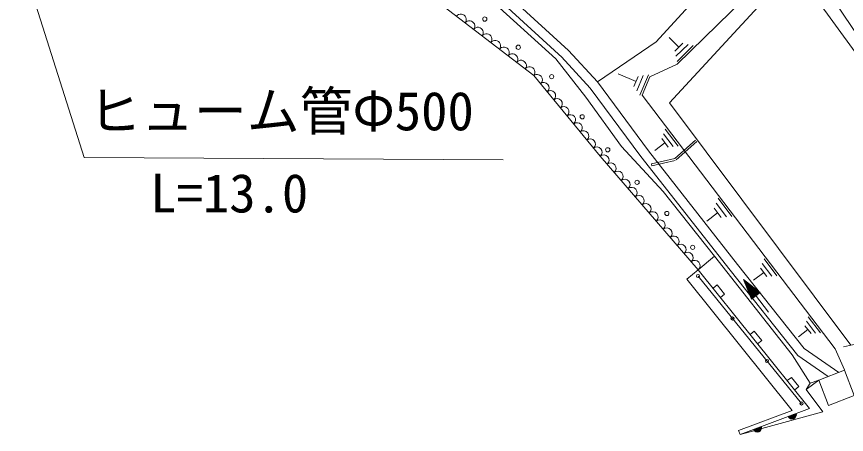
# Model space of a CAD drawing. Units: millimetres, scale not verified. Extents: x 40000 to 680000, y 20000 to 380000.
# Drawn here: x 457659 to 496938, y 235912 to 255700 of the extents above; entities that cross this region are included whole.
import ezdxf
from ezdxf.enums import TextEntityAlignment as Align

# ---------------------------------------------------------------- set-up
doc = ezdxf.new("R2010")
doc.units = ezdxf.units.MM
doc.header["$LTSCALE"] = 1000
doc.layers.add('M-WORK', color=1, linetype='Continuous', lineweight=13)
doc.styles.add('ＭＳ ゴシック', font='')
doc.styles.get('ＭＳ ゴシック').set_extended_font_data('MS Gothic')

msp = doc.modelspace()

# ---------------------------------------------------------------- linework, layer by layer
at = {"layer": 'M-WORK'}
for p, q in [((492545, 259561), (487928, 254502)), ((488935, 253445), (494514, 258959)), ((494750, 258897), (497685, 254469)), ((478459, 257994), (483182, 253692)), ((488560, 251623), (494461, 258013)), ((494461, 258013), (497352, 254010)), ((482143, 252906), (476036, 257595)), ((480845, 256781), (483786, 254096)), ((480543, 256449), (483482, 253764)), ((488551, 254714), (489005, 254258)), ((487928, 254502), (485154, 252604)), ((489195, 254442), (488814, 254068)), ((489440, 254386), (488868, 253823)), ((489690, 254325), (488928, 253573)), ((483454, 253792), (484807, 252317)), ((483786, 254096), (485154, 252604)), ((483182, 253692), (484599, 251884)), ((487635, 252843), (488935, 253445)), ((486131, 252991), (486979, 252630)), ((485285, 249091), (482143, 252906)), ((485154, 252604), (487567, 249342)), ((487080, 252869), (486878, 252390)), ((487325, 252908), (487018, 252190)), ((487570, 252948), (487162, 251984)), ((487266, 251978), (487635, 252843)), ((484807, 252317), (487209, 249069)), ((484599, 251884), (486293, 249554)), ((487266, 251978), (496410, 239968)), ((497148, 240139), (488560, 251623)), ((488367, 250370), (488979, 249563)), ((488195, 249925), (488504, 249519)), ((488281, 250150), (488739, 249544)), ((489793, 249854), (488812, 248985)), ((486293, 249554), (488272, 247422)), ((487863, 249352), (488349, 249725)), ((489859, 249779), (488878, 248910)), ((489924, 243707), (485285, 249091)), ((487209, 249069), (491436, 243683)), ((487567, 249342), (491790, 243962)), ((488812, 248985), (487711, 248725)), ((487711, 248725), (487734, 248628)), ((488835, 248887), (487734, 248628)), ((488272, 247422), (490697, 244348)), ((490860, 247096), (491512, 246239)), ((490769, 246862), (491257, 246215)), ((490327, 246013), (490843, 246406)), ((490679, 246622), (491007, 246191)), ((490697, 244348), (489924, 243707)), ((490697, 244348), (494376, 239674)), ((491790, 243962), (494945, 239973)), ((492955, 244009), (493413, 243408)), ((493040, 244229), (493648, 243427)), ((489924, 243707), (489379, 243269)), ((495192, 237145), (489924, 243707)), ((491436, 243683), (494634, 239642)), ((492547, 243220), (493023, 243584)), ((492874, 243784), (493178, 243383)), ((494370, 237050), (489379, 243269)), ((494812, 237379), (489914, 243412)), ((493249, 241706), (492066, 243249)), ((492066, 243249), (492448, 242325)), ((492066, 243249), (492859, 242640)), ((492076, 243226), (492087, 243234)), ((492086, 243202), (492107, 243218)), ((492096, 243178), (492128, 243202)), ((492106, 243154), (492148, 243186)), ((492116, 243130), (492169, 243171)), ((492125, 243106), (492189, 243155)), ((492135, 243082), (492210, 243139)), ((490822, 242989), (490627, 242832)), ((490822, 242989), (491173, 242551)), ((492145, 243058), (492230, 243123)), ((492155, 243034), (492251, 243108)), ((492165, 243010), (492271, 243092)), ((492175, 242986), (492292, 243076)), ((492185, 242962), (492312, 243060)), ((492195, 242939), (492333, 243045)), ((492205, 242915), (492353, 243029)), ((492214, 242891), (492374, 243013)), ((492224, 242867), (492394, 242997)), ((492234, 242843), (492415, 242981)), ((492244, 242819), (492436, 242966)), ((492254, 242795), (492456, 242950)), ((492264, 242771), (492477, 242934)), ((492274, 242747), (492497, 242918)), ((492284, 242723), (492518, 242903)), ((492294, 242699), (492538, 242887)), ((492304, 242675), (492559, 242871)), ((492313, 242652), (492579, 242855)), ((492323, 242628), (492600, 242840)), ((492333, 242604), (492620, 242824)), ((492343, 242580), (492641, 242808)), ((492353, 242556), (492661, 242792)), ((492363, 242532), (492682, 242777)), ((492373, 242508), (492702, 242761)), ((492383, 242484), (492723, 242745)), ((491173, 242551), (490978, 242395)), ((492393, 242460), (492743, 242729)), ((492402, 242436), (492764, 242713)), ((492412, 242412), (492784, 242698)), ((492422, 242388), (492805, 242682)), ((492432, 242365), (492826, 242666)), ((492442, 242341), (492846, 242650)), ((492448, 242325), (492859, 242640)), ((495050, 241272), (495483, 240705)), ((495131, 241482), (495708, 240725)), ((492578, 240801), (492383, 240645)), ((492578, 240801), (492929, 240364)), ((494663, 240528), (495119, 240877)), ((494975, 241062), (495263, 240686)), ((492929, 240364), (492734, 240207)), ((497660, 240257), (496793, 240057)), ((494376, 239674), (495229, 238343)), ((494634, 239642), (496068, 238647)), ((494945, 239973), (496574, 238844)), ((496410, 239968), (496841, 238970)), ((495635, 238479), (496847, 238950)), ((496847, 238950), (497310, 237759)), ((494333, 238614), (494138, 238458)), ((494333, 238614), (494684, 238177)), ((495635, 238479), (495041, 238036)), ((495229, 238343), (495635, 238479)), ((496098, 237288), (495635, 238479)), ((494684, 238177), (494490, 238020)), ((495041, 238036), (495229, 238343)), ((495041, 238036), (495824, 236986)), ((497310, 237759), (496098, 237288)), ((491836, 236099), (494370, 237050)), ((491906, 235912), (495192, 237145)), ((495824, 236986), (492940, 236196)), ((491906, 235912), (491836, 236099)), ((492552, 236089), (491906, 235912))]:
    msp.add_line(p, q, dxfattribs=at)
msp.add_lwpolyline([(480684, 248914), (460865, 249027), (450694, 281038)], dxfattribs=at)
for centre, radius in [((479822, 255581), 100), ((481405, 254248), 100), ((482988, 252853), 100), ((484432, 250955), 100), ((485640, 249392), 100), ((487029, 247850), 100), ((488439, 246376), 100), ((489661, 244772), 100), ((489914, 243412), 75), ((491546, 241401), 75), ((493179, 239390), 75), ((494812, 237379), 75)]:
    msp.add_circle(centre, radius, dxfattribs=at)
for centre, radius, start, end in [((478682, 255563), 257, 322.4874, 142.4874), ((479090, 255251), 257, 322.4874, 142.4874), ((479497, 254938), 257, 322.4874, 142.4874), ((479904, 254625), 257, 322.4874, 142.4874), ((480311, 254313), 257, 322.4874, 142.4874), ((480718, 254000), 257, 322.4874, 142.4874), ((481125, 253688), 257, 322.4874, 142.4874), ((481533, 253375), 257, 322.4874, 142.4874), ((481940, 253063), 257, 322.4874, 142.4874), ((482300, 252715), 247, 309.4704, 129.4704), ((482615, 252334), 247, 309.4704, 129.4704), ((482929, 251952), 247, 309.4704, 129.4704), ((483243, 251571), 247, 309.4704, 129.4704), ((483557, 251189), 247, 309.4704, 129.4704), ((483871, 250808), 247, 309.4704, 129.4704), ((484186, 250426), 247, 309.4704, 129.4704), ((484500, 250045), 247, 309.4704, 129.4704), ((484814, 249663), 247, 309.4704, 129.4704), ((485128, 249281), 247, 309.4704, 129.4704), ((485451, 248898), 254, 310.7516, 130.7516), ((485782, 248514), 254, 310.7516, 130.7516), ((486114, 248129), 254, 310.7516, 130.7516), ((486445, 247745), 254, 310.7516, 130.7516), ((486776, 247360), 254, 310.7516, 130.7516), ((487108, 246976), 254, 310.7516, 130.7516), ((487439, 246591), 254, 310.7516, 130.7516), ((487771, 246207), 254, 310.7516, 130.7516), ((488102, 245822), 254, 310.7516, 130.7516), ((488433, 245437), 254, 310.7516, 130.7516), ((488765, 245053), 254, 310.7516, 130.7516), ((489096, 244668), 254, 310.7516, 130.7516), ((489427, 244284), 254, 310.7516, 130.7516), ((489759, 243899), 254, 310.7516, 130.7516), ((494370, 236837), 200, 200.5679, 20.5679), ((494370, 236837), 175, 200.5679, 20.5679), ((494370, 236837), 150, 200.5679, 20.5679), ((494370, 236837), 125, 200.5679, 20.5679), ((494370, 236837), 100, 200.5679, 20.5679), ((494370, 236837), 75, 200.5679, 20.5679), ((494370, 236837), 50, 200.5679, 20.5679), ((494370, 236837), 25, 200.5679, 20.5679), ((492727, 236220), 200, 200.5679, 20.5679), ((492727, 236220), 175, 200.5679, 20.5679), ((492727, 236220), 150, 200.5679, 20.5679), ((492727, 236220), 125, 200.5679, 20.5679), ((492727, 236220), 100, 200.5679, 20.5679), ((492727, 236220), 75, 200.5679, 20.5679), ((492727, 236220), 50, 200.5679, 20.5679), ((492727, 236220), 25, 200.5679, 20.5679)]:
    msp.add_arc(centre, radius, start, end, dxfattribs=at)

# ---------------------------------------------------------------- texts
at = {"layer": 'M-WORK', "style": 'ＭＳ ゴシック'}
for s, p in [('ヒューム管Φ500', (461056, 249763)), ('L=13.0', (463984, 245873))]:
    msp.add_text(s, height=1833, dxfattribs=at).set_placement(p, align=Align.BOTTOM_LEFT)

doc.saveas('drawing.dxf')
